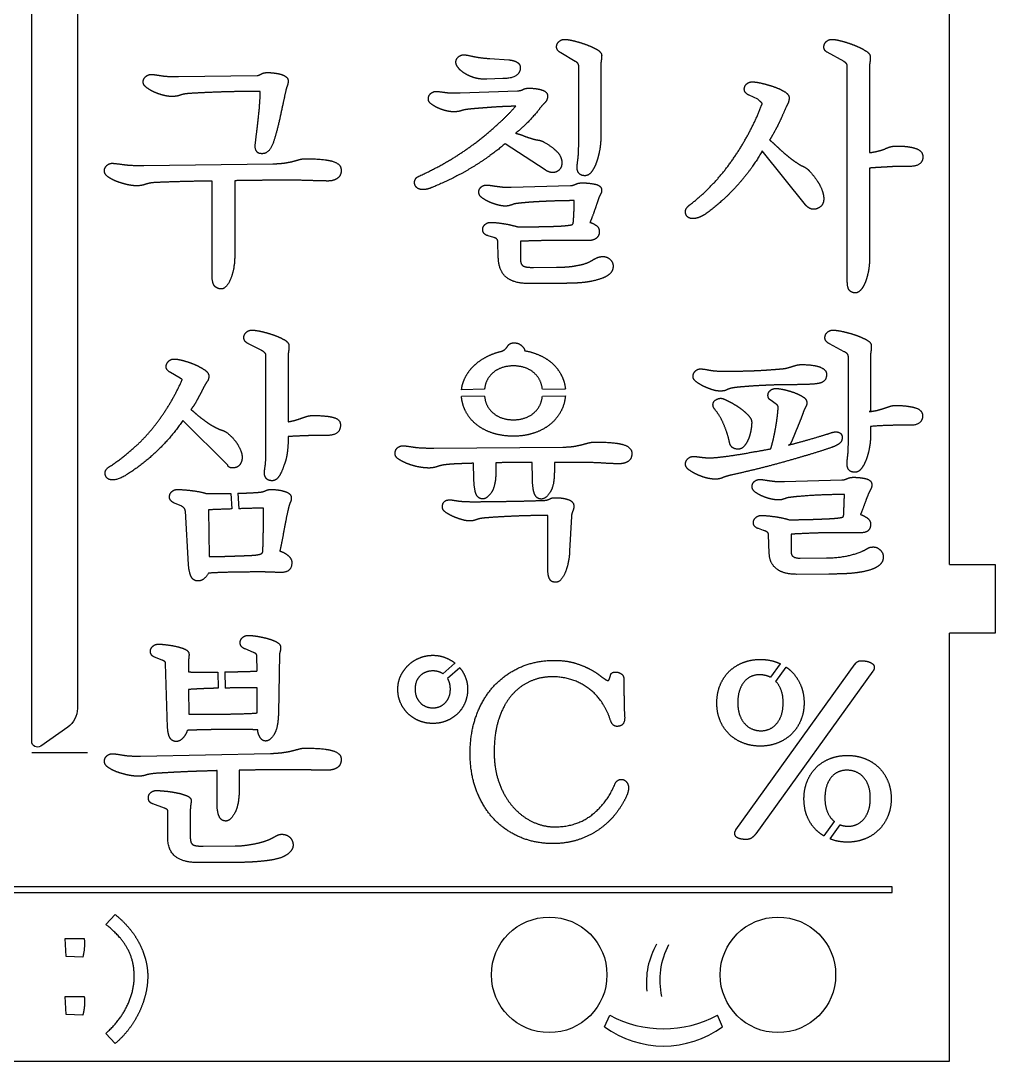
# Model space of a CAD drawing. Header units: millimetres. Extents: x -4 to 160, y -15 to 156.
# Drawn here: x 75.3 to 160.5, y -15 to 76 of the extents above; entities that cross this region are included whole.
import ezdxf

# ---------------------------------------------------------------- set-up
doc = ezdxf.new("R2010")
doc.units = ezdxf.units.MM
doc.layers.get('0').update_dxf_attribs({"linetype": 'CONTINUOUS'})

msp = doc.modelspace()

# ---------------------------------------------------------------- linework, layer by layer
for p, q in [((156.5, 28.417), (156.5, 124.083)), ((123.786, 72.416), (122.531, 73.15)), ((147.285, 72.392), (145.81, 73.205)), ((116.297, 72.661), (117.957, 72.545)), ((124.079, 65.149), (124.079, 72.057)), ((126.021, 72.08), (126.021, 65.944)), ((147.568, 53.198), (147.568, 71.987)), ((149.51, 71.963), (149.51, 64.434)), ((89.088, 71.089), (95.965, 71.184)), ((117.449, 70.903), (116.04, 70.856)), ((113.707, 69.67), (118.724, 69.833)), ((139.744, 69.098), (138.976, 69.449)), ((121.136, 62.933), (117.641, 65.216)), ((143.906, 59.86), (140.137, 64.597)), ((86.041, 63.318), (97.33, 63.461)), ((149.51, 63.084), (149.51, 55.154)), ((92.022, 53.77), (92.022, 61.954)), ((94.009, 61.981), (94.009, 55.585)), ((118.186, 61.417), (123.352, 61.558)), ((116.674, 57.009), (116.17, 57.168)), ((117.051, 55.228), (117.006, 56.683)), ((118.993, 56.68), (118.993, 55.099)), ((125.061, 56.76), (123.128, 56.76)), ((120.13, 54.396), (122.126, 54.417)), ((122.56, 53.005), (119.902, 52.981)), ((96.32, 47.158), (95.2, 47.726)), ((147.308, 47.032), (146.001, 47.73)), ((96.735, 38.708), (96.735, 46.708)), ((98.677, 46.683), (98.677, 40.907)), ((147.659, 38.997), (147.659, 46.593)), ((149.601, 46.707), (149.601, 41.8)), ((89.243, 44.704), (88.386, 45.21)), ((115.847, 43.746), (113.838, 43.706)), ((120.903, 43.746), (122.915, 43.773)), ((115.846, 43.146), (113.833, 43.105)), ((120.903, 43.145), (122.916, 43.173)), ((141.257, 42.514), (140.913, 42.756)), ((93.388, 37.122), (89.467, 41.011)), ((149.601, 41.8), (149.471, 41.793)), ((149.601, 40.495), (149.601, 39.753)), ((98.677, 39.61), (98.677, 39.49)), ((111.42, 38.6), (122.694, 38.691)), ((116.833, 37.311), (116.833, 36.487)), ((120.011, 37.348), (118.784, 37.348)), ((120.031, 35.908), (120.011, 37.348)), ((123.97, 37.348), (121.95, 37.348)), ((121.95, 37.348), (121.95, 36.483)), ((114.914, 35.915), (114.894, 37.279)), ((142.084, 35.676), (147.091, 35.816)), ((93.676, 34.641), (93.751, 33.281)), ((94.277, 34.652), (94.351, 33.301)), ((89.363, 33.519), (88.727, 33.787)), ((89.96, 28.431), (89.684, 33.098)), ((91.717, 33.207), (91.778, 29.118)), ((121.373, 28.147), (121.373, 32.712)), ((123.446, 32.633), (123.289, 29.61)), ((140.247, 31.408), (139.798, 31.571)), ((140.745, 29.377), (140.676, 31.062)), ((142.664, 31.077), (142.664, 29.453)), ((148.8, 31.205), (146.753, 31.205)), ((143.46, 28.979), (145.757, 29.002)), ((156.5, 28.417), (160.5, 28.417)), ((160.5, 28.417), (160.5, 22.417)), ((145.957, 27.588), (143.114, 27.565)), ((160.5, 22.417), (156.5, 22.417)), ((156.5, 0), (156.5, 22.417)), ((95.643, 20.735), (94.918, 21.044)), ((87.662, 20.063), (86.985, 20.33)), ((95.956, 19.116), (95.933, 20.428)), ((97.921, 20.59), (97.826, 15.426)), ((88.132, 14.175), (87.95, 19.765)), ((89.961, 19.841), (89.961, 19.03)), ((113.258, 19.807), (112.202, 18.878)), ((113.69, 19.387), (112.621, 18.447)), ((137.835, 5.229), (148.265, 19.732)), ((141.703, 19.754), (140.846, 18.563)), ((141.322, 18.197), (142.227, 19.454)), ((92.537, 19.026), (92.561, 17.61)), ((93.137, 19.027), (93.161, 17.622)), ((149.796, 19.094), (139.557, 4.864)), ((89.959, 17.497), (89.978, 15.34)), ((95.979, 15.452), (95.958, 17.635)), ((89.978, 15.34), (91.639, 15.34)), ((76.25, 12), (81.133, 12)), ((85.764, 11.673), (97.132, 11.905)), ((92.454, 7.697), (92.454, 10.402)), ((94.396, 10.431), (94.396, 8.826)), ((87.873, 7.119), (86.831, 7.499)), ((88.155, 4.453), (88.155, 6.886)), ((90.12, 6.998), (90.12, 4.495)), ((146.419, 5.967), (145.509, 4.701)), ((146.055, 4.433), (146.941, 5.664)), ((91.257, 3.794), (94.054, 3.817)), ((94.323, 2.38), (91.006, 2.357)), ((156.5, -15), (156.5, 0)), ((82.742, -3.06), (83.541, -2.172)), ((79.253, -5.851), (79.19, -4.265)), ((79.19, -4.265), (80.839, -4.265)), ((80.712, -5.914), (79.253, -5.851)), ((79.253, -10.925), (79.19, -9.34)), ((79.19, -9.34), (80.839, -9.34)), ((80.712, -10.989), (79.253, -10.925)), ((126.345, -11.987), (126.793, -10.982)), ((136.654, -11.988), (136.206, -10.983)), ((83.541, -13.463), (82.729, -12.575)), ((0, -15), (156.5, -15))]:
    msp.add_line(p, q)
msp.add_lwpolyline([(76.25, 12.96), (76.25, 136.658, -0.244698), (77.103, 138.296), (79.463, 139.949, -0.606815), (80.25, 139.54), (80.25, 15.842, -0.244698), (79.397, 14.204), (77.037, 12.551, -0.606815)], format="xyb", close=True)
msp.add_lwpolyline([(5, -0.25), (151.5, -0.25), (151.5, 0.25), (5, 0.25)], close=True)
for centre in [(121.5, -7.45), (141.5, -7.45)]:
    msp.add_circle(centre, 5.05)
for centre, radius, start, end in [((136.62, -8.099), 6.619, 149.85522, 186.76604), ((137.842, -7.923), 6.672, 152.30857, 192.21455), ((131.5, -2.221), 9.946, 241.75108, 298.23994), ((131.5, -4.953), 8.72, 233.76545, 306.22636)]:
    msp.add_arc(centre, radius, start, end)
for points in [[(122.146, 73.671), (122.146, 73.934), (122.346, 74.134)], [(122.346, 74.134), (122.546, 74.334), (122.832, 74.334)], [(122.832, 74.334), (123.156, 74.334), (123.676, 74.204)], [(123.676, 74.204), (124.196, 74.074), (124.711, 73.887)], [(124.711, 73.887), (125.225, 73.7), (125.657, 73.458)], [(145.521, 73.67), (145.521, 73.933), (145.721, 74.134)], [(145.721, 74.134), (145.921, 74.334), (146.208, 74.334)], [(146.208, 74.334), (146.524, 74.334), (147.079, 74.189)], [(147.079, 74.189), (147.633, 74.044), (148.161, 73.833)], [(148.161, 73.833), (148.689, 73.622), (149.134, 73.36)], [(113.344, 72.329), (113.344, 72.591), (113.545, 72.79)], [(113.545, 72.79), (113.745, 72.989), (114.031, 72.989)], [(114.031, 72.989), (114.236, 72.989), (114.804, 72.857)], [(114.804, 72.857), (115.373, 72.724), (116.297, 72.661)], [(122.531, 73.15), (122.146, 73.374), (122.146, 73.671)], [(125.657, 73.458), (126.089, 73.215), (126.089, 72.921)], [(126.089, 72.921), (126.089, 72.721), (126.055, 72.517)], [(145.81, 73.205), (145.521, 73.374), (145.521, 73.67)], [(149.134, 73.36), (149.578, 73.099), (149.578, 72.805)], [(149.578, 72.805), (149.578, 72.537), (149.544, 72.332)], [(113.563, 71.836), (113.344, 72.108), (113.344, 72.329)], [(118.971, 71.862), (118.971, 70.929), (117.449, 70.903)], [(117.957, 72.545), (118.384, 72.519), (118.677, 72.349)], [(118.677, 72.349), (118.971, 72.179), (118.971, 71.862)], [(124.012, 72.233), (123.946, 72.314), (123.786, 72.416)], [(124.079, 72.057), (124.079, 72.152), (124.012, 72.233)], [(126.055, 72.517), (126.021, 72.312), (126.021, 72.08)], [(147.51, 72.193), (147.452, 72.287), (147.285, 72.392)], [(147.568, 71.987), (147.568, 72.099), (147.51, 72.193)], [(149.544, 72.332), (149.51, 72.128), (149.51, 71.963)], [(85.994, 70.608), (85.994, 70.874), (86.21, 71.075)], [(86.21, 71.075), (86.426, 71.275), (86.704, 71.275)], [(86.704, 71.275), (86.903, 71.275), (87.524, 71.171)], [(87.524, 71.171), (88.144, 71.066), (89.088, 71.089)], [(95.965, 71.184), (96.118, 71.184), (96.322, 71.31)], [(96.322, 71.31), (96.527, 71.436), (96.87, 71.436)], [(96.87, 71.436), (97.142, 71.436), (97.444, 71.398)], [(97.444, 71.398), (97.746, 71.36), (97.995, 71.298)], [(97.995, 71.298), (98.244, 71.235), (98.458, 71.087)], [(98.458, 71.087), (98.671, 70.939), (98.671, 70.703)], [(114.143, 71.342), (113.783, 71.564), (113.563, 71.836)], [(114.976, 70.977), (114.504, 71.12), (114.143, 71.342)], [(116.04, 70.856), (115.448, 70.834), (114.976, 70.977)], [(86.293, 70.126), (85.994, 70.355), (85.994, 70.608)], [(86.954, 69.732), (86.591, 69.897), (86.293, 70.126)], [(98.597, 70.282), (98.524, 70.11), (98.459, 69.809)], [(98.671, 70.703), (98.671, 70.454), (98.597, 70.282)], [(119.22, 69.96), (119.397, 70.068), (119.74, 70.068)], [(119.74, 70.068), (120.382, 70.068), (120.87, 69.91)], [(138.562, 69.984), (138.562, 70.253), (138.765, 70.439)], [(138.765, 70.439), (138.968, 70.624), (139.248, 70.624)], [(139.248, 70.624), (139.544, 70.624), (140.063, 70.506)], [(140.063, 70.506), (140.582, 70.388), (141.107, 70.209)], [(141.107, 70.209), (141.633, 70.03), (142.058, 69.777)], [(87.732, 69.456), (87.317, 69.567), (86.954, 69.732)], [(88.478, 69.345), (88.148, 69.345), (87.732, 69.456)], [(89.222, 69.45), (88.956, 69.345), (88.478, 69.345)], [(89.952, 69.6), (89.487, 69.555), (89.222, 69.45)], [(90.921, 69.657), (90.237, 69.623), (89.952, 69.6)], [(92.513, 69.725), (91.605, 69.691), (90.921, 69.657)], [(94.452, 69.772), (93.421, 69.76), (92.513, 69.725)], [(96.229, 69.783), (95.483, 69.783), (94.452, 69.772)], [(96.081, 67.567), (96.229, 68.876), (96.229, 69.783)], [(98.459, 69.809), (98.232, 68.784), (97.969, 67.548)], [(110.933, 69.124), (110.933, 69.415), (111.136, 69.601)], [(111.136, 69.601), (111.339, 69.788), (111.62, 69.788)], [(111.62, 69.788), (111.813, 69.788), (112.352, 69.707)], [(112.352, 69.707), (112.891, 69.627), (113.707, 69.67)], [(118.724, 69.833), (119.043, 69.852), (119.22, 69.96)], [(120.87, 69.91), (121.358, 69.752), (121.358, 69.382)], [(121.358, 69.382), (121.358, 69.034), (121.111, 68.787)], [(138.976, 69.449), (138.562, 69.656), (138.562, 69.984)], [(142.058, 69.777), (142.482, 69.525), (142.482, 69.233)], [(142.482, 69.233), (142.482, 68.929), (142.334, 68.645)], [(111.198, 68.676), (110.933, 68.867), (110.933, 69.124)], [(111.768, 68.343), (111.463, 68.484), (111.198, 68.676)], [(112.444, 68.103), (112.074, 68.202), (111.768, 68.343)], [(115.323, 68.31), (114.711, 68.262), (114.308, 68.213)], [(115.027, 65.273), (117.191, 66.921), (118.575, 68.491)], [(116.541, 68.402), (115.934, 68.357), (115.323, 68.31)], [(117.754, 68.469), (117.149, 68.446), (116.541, 68.402)], [(118.575, 68.491), (118.359, 68.491), (117.754, 68.469)], [(121.111, 68.787), (120.864, 68.54), (120.501, 68.071)], [(137.529, 63.803), (139.13, 66.102), (140.077, 68.581)], [(140.114, 68.764), (140.075, 68.814), (139.744, 69.098)], [(140.077, 68.581), (140.154, 68.713), (140.114, 68.764)], [(142.334, 68.645), (142.186, 68.361), (141.915, 67.73)], [(95.797, 65.165), (95.933, 66.258), (96.081, 67.567)], [(97.969, 67.548), (97.707, 66.313), (97.362, 65.276)], [(113.144, 68.005), (112.814, 68.005), (112.444, 68.103)], [(113.769, 68.087), (113.549, 68.005), (113.144, 68.005)], [(114.308, 68.213), (113.988, 68.169), (113.769, 68.087)], [(120.501, 68.071), (119.594, 66.954), (118.561, 66.129)], [(141.915, 67.73), (141.655, 67.119), (141.361, 66.562)], [(141.361, 66.562), (141.066, 66.005), (140.777, 65.547)], [(118.561, 66.129), (118.8, 66.086), (119.186, 65.936)], [(119.186, 65.936), (119.572, 65.787), (119.999, 65.653)], [(119.999, 65.653), (120.316, 65.559), (120.532, 65.535)], [(120.532, 65.535), (120.749, 65.511), (121.043, 65.362)], [(126.021, 65.944), (126.021, 65.289), (125.914, 64.675)], [(140.777, 65.547), (140.939, 65.42), (141.268, 65.107)], [(96.37, 64.342), (95.728, 64.342), (95.797, 65.165)], [(97.362, 65.276), (97.034, 64.342), (96.37, 64.342)], [(110.001, 62.321), (112.863, 63.625), (115.027, 65.273)], [(117.641, 65.216), (116.333, 64.081), (114.689, 63.098)], [(121.043, 65.362), (121.796, 64.928), (122.203, 64.496)], [(124.011, 63.849), (124.079, 64.315), (124.079, 65.149)], [(125.914, 64.675), (125.808, 64.06), (125.629, 63.571)], [(140.137, 64.597), (139.276, 63.054), (137.986, 61.614)], [(141.268, 65.107), (141.596, 64.794), (141.871, 64.55)], [(150.276, 64.575), (150.673, 64.676), (150.86, 64.763)], [(150.86, 64.763), (151.094, 64.882), (151.352, 64.948)], [(151.352, 64.948), (151.611, 65.014), (151.894, 65.014)], [(151.894, 65.014), (152.393, 65.014), (152.786, 64.965)], [(152.786, 64.965), (153.179, 64.917), (153.483, 64.825)], [(153.483, 64.825), (154.173, 64.618), (154.173, 64.065)], [(99.081, 63.668), (99.35, 63.739), (99.616, 63.82)], [(99.616, 63.82), (99.881, 63.901), (100.191, 63.901)], [(100.191, 63.901), (101.792, 63.901), (102.551, 63.678)], [(102.551, 63.678), (103.311, 63.454), (103.311, 62.893)], [(122.203, 64.496), (122.61, 64.064), (122.61, 63.538)], [(123.943, 63.104), (123.943, 63.383), (124.011, 63.849)], [(133.75, 59.837), (135.928, 61.504), (137.529, 63.803)], [(141.871, 64.55), (142.145, 64.306), (142.442, 64.066)], [(142.442, 64.066), (142.739, 63.826), (142.949, 63.679)], [(142.949, 63.679), (143.397, 63.365), (143.715, 63.224)], [(149.51, 64.434), (149.88, 64.474), (150.276, 64.575)], [(154.173, 64.065), (154.173, 63.229), (153.031, 63.229)], [(82.606, 62.839), (82.606, 63.103), (82.806, 63.303)], [(82.949, 62.297), (82.606, 62.532), (82.606, 62.839)], [(82.806, 63.303), (83.006, 63.503), (83.292, 63.503)], [(83.292, 63.503), (83.507, 63.503), (84.221, 63.4)], [(84.221, 63.4), (84.935, 63.296), (86.041, 63.318)], [(97.33, 63.461), (97.88, 63.461), (98.346, 63.528)], [(98.346, 63.528), (98.812, 63.596), (99.081, 63.668)], [(103.311, 62.893), (103.311, 62.401), (102.969, 62.177)], [(114.689, 63.098), (113.045, 62.114), (111.264, 61.395)], [(121.786, 62.692), (121.511, 62.692), (121.136, 62.933)], [(122.384, 62.934), (122.158, 62.692), (121.786, 62.692)], [(122.61, 63.538), (122.61, 63.175), (122.384, 62.934)], [(124.101, 62.628), (123.943, 62.839), (123.943, 63.104)], [(125.629, 63.571), (125.45, 63.083), (125.2, 62.75)], [(143.715, 63.224), (144.034, 63.082), (144.24, 62.85)], [(144.24, 62.85), (144.907, 62.112), (145.207, 61.512)], [(150.537, 63.151), (149.99, 63.123), (149.51, 63.084)], [(151.49, 63.207), (151.084, 63.179), (150.537, 63.151)], [(152.386, 63.229), (152.015, 63.229), (151.49, 63.207)], [(153.031, 63.229), (152.758, 63.229), (152.386, 63.229)], [(83.721, 61.904), (83.293, 62.063), (82.949, 62.297)], [(84.6, 61.64), (84.15, 61.744), (83.721, 61.904)], [(89.141, 61.894), (87.731, 61.855), (86.959, 61.815)], [(92.022, 61.954), (90.551, 61.934), (89.141, 61.894)], [(96.281, 62.012), (95.054, 62), (94.009, 61.981)], [(98.553, 62.023), (97.507, 62.023), (96.281, 62.012)], [(100.761, 61.988), (99.932, 62.023), (98.553, 62.023)], [(102.17, 61.954), (101.59, 61.954), (100.761, 61.988)], [(102.969, 62.177), (102.627, 61.954), (102.17, 61.954)], [(109.851, 61.45), (109.66, 61.716), (109.75, 61.984)], [(109.75, 61.984), (109.84, 62.252), (110.001, 62.321)], [(124.629, 62.417), (124.259, 62.417), (124.101, 62.628)], [(125.2, 62.75), (124.951, 62.417), (124.629, 62.417)], [(85.408, 61.536), (85.05, 61.536), (84.6, 61.64)], [(86.163, 61.654), (85.863, 61.536), (85.408, 61.536)], [(86.959, 61.815), (86.463, 61.771), (86.163, 61.654)], [(110.478, 61.203), (110.08, 61.191), (109.851, 61.45)], [(111.264, 61.395), (110.877, 61.215), (110.478, 61.203)], [(115.346, 60.987), (115.346, 61.226), (115.534, 61.414)], [(115.644, 60.474), (115.346, 60.684), (115.346, 60.987)], [(115.534, 61.414), (115.723, 61.602), (116.032, 61.602)], [(116.032, 61.602), (116.208, 61.602), (116.665, 61.526)], [(116.665, 61.526), (116.992, 61.479), (117.339, 61.438)], [(117.339, 61.438), (117.685, 61.396), (118.186, 61.417)], [(123.352, 61.558), (123.5, 61.559), (123.596, 61.592)], [(123.596, 61.592), (123.693, 61.625), (123.809, 61.672)], [(123.809, 61.672), (123.921, 61.729), (124.058, 61.76)], [(124.058, 61.76), (124.195, 61.791), (124.379, 61.791)], [(124.379, 61.791), (124.993, 61.791), (125.541, 61.665)], [(125.541, 61.665), (126.089, 61.538), (126.089, 61.128)], [(126.089, 61.128), (126.089, 60.949), (125.949, 60.725)], [(137.986, 61.614), (136.696, 60.173), (135.219, 59.103)], [(145.207, 61.512), (145.507, 60.911), (145.507, 60.393)], [(116.281, 60.111), (115.942, 60.263), (115.644, 60.474)], [(117.005, 59.86), (116.62, 59.959), (116.281, 60.111)], [(119.594, 60.08), (119.055, 60.035), (118.718, 59.991)], [(120.826, 60.159), (120.132, 60.125), (119.594, 60.08)], [(122.303, 60.216), (121.519, 60.193), (120.826, 60.159)], [(123.692, 60.238), (123.086, 60.238), (122.303, 60.216)], [(123.67, 59.325), (123.692, 59.886), (123.692, 60.238)], [(125.816, 60.418), (125.602, 59.749), (125.381, 59.144)], [(125.874, 60.576), (125.844, 60.514), (125.816, 60.418)], [(125.949, 60.725), (125.905, 60.637), (125.874, 60.576)], [(145.507, 60.393), (145.507, 59.943), (145.229, 59.711)], [(117.624, 59.761), (117.39, 59.761), (117.005, 59.86)], [(118.003, 59.799), (117.861, 59.761), (117.624, 59.761)], [(118.369, 59.922), (118.144, 59.838), (118.003, 59.799)], [(118.718, 59.991), (118.463, 59.969), (118.369, 59.922)], [(123.604, 58.308), (123.648, 58.764), (123.67, 59.325)], [(125.381, 59.144), (125.161, 58.538), (125.066, 58.338)], [(133.578, 58.839), (133.399, 59.025), (133.413, 59.302)], [(133.413, 59.302), (133.427, 59.578), (133.75, 59.837)], [(144.272, 59.569), (144.108, 59.658), (143.906, 59.86)], [(144.616, 59.479), (144.436, 59.479), (144.272, 59.569)], [(145.229, 59.711), (144.95, 59.479), (144.616, 59.479)], [(115.89, 58.151), (116.092, 58.337), (116.374, 58.337)], [(116.374, 58.337), (116.821, 58.337), (117.503, 58.229)], [(117.503, 58.229), (118.184, 58.121), (118.754, 57.943)], [(123.528, 58.159), (123.59, 58.204), (123.604, 58.308)], [(125.066, 58.338), (125.283, 58.291), (125.584, 58.091)], [(134.311, 58.69), (133.853, 58.592), (133.578, 58.839)], [(135.219, 59.103), (134.769, 58.787), (134.311, 58.69)], [(115.687, 57.719), (115.687, 57.964), (115.89, 58.151)], [(116.17, 57.168), (115.687, 57.283), (115.687, 57.719)], [(118.754, 57.943), (119.531, 57.943), (120.086, 57.953)], [(120.086, 57.953), (120.642, 57.962), (121.232, 57.974)], [(121.232, 57.974), (121.821, 57.985), (122.304, 58.007)], [(122.304, 58.007), (122.788, 58.029), (123.123, 58.074)], [(123.123, 58.074), (123.466, 58.114), (123.528, 58.159)], [(125.584, 58.091), (125.884, 57.891), (125.884, 57.538)], [(125.884, 57.538), (125.884, 57.182), (125.641, 56.971)], [(117.006, 56.683), (117.006, 56.906), (116.674, 57.009)], [(120.77, 56.737), (119.637, 56.714), (118.993, 56.68)], [(123.128, 56.76), (121.904, 56.76), (120.77, 56.737)], [(125.641, 56.971), (125.398, 56.76), (125.061, 56.76)], [(94.009, 55.585), (94.009, 54.249), (93.639, 53.383)], [(117.811, 53.49), (117.102, 54.022), (117.051, 55.228)], [(118.993, 55.099), (118.993, 54.693), (119.199, 54.544)], [(123.111, 54.45), (123.545, 54.482), (124.105, 54.601)], [(124.105, 54.601), (124.722, 54.703), (125.233, 55.005)], [(125.233, 55.005), (125.487, 55.161), (125.704, 55.256)], [(125.704, 55.256), (125.921, 55.351), (126.221, 55.351)], [(126.221, 55.351), (126.573, 55.351), (126.831, 55.092)], [(126.831, 55.092), (127.09, 54.834), (127.09, 54.506)], [(149.51, 55.154), (149.51, 54.551), (149.402, 54.021)], [(92.257, 52.753), (92.022, 52.988), (92.022, 53.77)], [(119.199, 54.544), (119.406, 54.396), (120.13, 54.396)], [(122.126, 54.417), (122.677, 54.419), (123.111, 54.45)], [(126.607, 53.686), (126.125, 53.379), (125.196, 53.189)], [(127.09, 54.506), (127.09, 53.993), (126.607, 53.686)], [(149.402, 54.021), (149.294, 53.49), (149.136, 53.089)], [(93.639, 53.383), (93.268, 52.518), (92.822, 52.518)], [(119.902, 52.981), (118.521, 52.959), (117.811, 53.49)], [(124.004, 53.039), (123.369, 53.005), (122.56, 53.005)], [(125.196, 53.189), (124.639, 53.074), (124.004, 53.039)], [(147.77, 52.372), (147.568, 52.574), (147.568, 53.198)], [(149.136, 53.089), (148.978, 52.688), (148.747, 52.429)], [(92.822, 52.518), (92.493, 52.518), (92.257, 52.753)], [(148.277, 52.17), (147.971, 52.17), (147.77, 52.372)], [(148.747, 52.429), (148.516, 52.17), (148.277, 52.17)], [(94.801, 48.254), (94.801, 48.517), (95.002, 48.717)], [(95.2, 47.726), (94.801, 47.925), (94.801, 48.254)], [(95.002, 48.717), (95.202, 48.917), (95.488, 48.917)], [(95.488, 48.917), (95.806, 48.917), (96.325, 48.799)], [(96.325, 48.799), (96.845, 48.681), (97.365, 48.503)], [(97.365, 48.503), (97.886, 48.325), (98.315, 48.083)], [(145.612, 48.253), (145.612, 48.517), (145.812, 48.717)], [(146.001, 47.73), (145.612, 47.925), (145.612, 48.253)], [(145.812, 48.717), (146.012, 48.917), (146.298, 48.917)], [(146.298, 48.917), (146.611, 48.917), (147.157, 48.798)], [(147.157, 48.798), (147.703, 48.68), (148.23, 48.504)], [(148.23, 48.504), (148.758, 48.328), (149.213, 48.087)], [(98.315, 48.083), (98.745, 47.842), (98.745, 47.548)], [(98.745, 47.548), (98.745, 47.284), (98.711, 47.068)], [(117.611, 47.219), (117.757, 47.338), (117.857, 47.497)], [(117.857, 47.497), (118.027, 47.804), (118.421, 47.804)], [(118.421, 47.804), (118.833, 47.804), (119.095, 47.557)], [(119.095, 47.557), (119.357, 47.309), (119.357, 47.112)], [(149.213, 48.087), (149.669, 47.846), (149.669, 47.549)], [(149.669, 47.549), (149.669, 47.28), (149.635, 47.076)], [(88.2, 46.175), (88.399, 46.39), (88.688, 46.39)], [(88.688, 46.39), (88.982, 46.39), (89.486, 46.258)], [(96.64, 46.929), (96.544, 47.025), (96.32, 47.158)], [(96.735, 46.708), (96.735, 46.834), (96.64, 46.929)], [(98.711, 47.068), (98.677, 46.851), (98.677, 46.683)], [(114.771, 45.656), (115.211, 46.132), (115.85, 46.494)], [(115.85, 46.494), (116.488, 46.856), (117.248, 47.046)], [(117.248, 47.046), (117.465, 47.1), (117.611, 47.219)], [(119.357, 47.112), (119.991, 47.022), (120.683, 46.711)], [(120.683, 46.711), (121.376, 46.4), (121.873, 45.914)], [(147.6, 46.8), (147.541, 46.896), (147.308, 47.032)], [(147.659, 46.593), (147.659, 46.705), (147.6, 46.8)], [(149.635, 47.076), (149.601, 46.872), (149.601, 46.707)], [(88.001, 45.728), (88.001, 45.96), (88.2, 46.175)], [(88.386, 45.21), (88.001, 45.432), (88.001, 45.728)], [(89.486, 46.258), (89.99, 46.127), (90.473, 45.922)], [(90.473, 45.922), (90.955, 45.717), (91.348, 45.456)], [(114.076, 44.597), (114.331, 45.179), (114.771, 45.656)], [(118.375, 45.787), (117.239, 45.787), (116.536, 45.145)], [(120.213, 45.143), (119.507, 45.787), (118.375, 45.787)], [(121.873, 45.914), (122.371, 45.427), (122.65, 44.797)], [(134.266, 45.326), (134.451, 45.528), (134.768, 45.528)], [(134.768, 45.528), (134.936, 45.528), (135.471, 45.426)], [(140.577, 45.435), (141.23, 45.481), (141.763, 45.528)], [(141.763, 45.528), (142.11, 45.55), (142.357, 45.622)], [(142.357, 45.622), (142.603, 45.694), (142.767, 45.746)], [(142.767, 45.746), (142.931, 45.799), (143.124, 45.851)], [(143.124, 45.851), (143.316, 45.903), (143.569, 45.903)], [(143.569, 45.903), (144.607, 45.903), (145.182, 45.684)], [(145.182, 45.684), (145.757, 45.465), (145.757, 45.057)], [(89.408, 44.601), (89.382, 44.625), (89.243, 44.704)], [(89.384, 44.52), (89.434, 44.577), (89.408, 44.601)], [(91.348, 45.456), (91.74, 45.195), (91.74, 44.888)], [(91.74, 44.888), (91.74, 44.63), (91.585, 44.411)], [(113.838, 43.706), (113.885, 44.159), (114.076, 44.597)], [(116.536, 45.145), (115.935, 44.597), (115.847, 43.746)], [(120.903, 43.746), (120.815, 44.594), (120.213, 45.143)], [(122.65, 44.797), (122.867, 44.304), (122.915, 43.773)], [(134.081, 44.864), (134.081, 45.123), (134.266, 45.326)], [(134.376, 44.386), (134.081, 44.612), (134.081, 44.864)], [(135.471, 45.426), (136.005, 45.324), (136.837, 45.324)], [(136.837, 45.324), (137.486, 45.324), (138.032, 45.334)], [(138.032, 45.334), (138.577, 45.344), (139.251, 45.366)], [(139.251, 45.366), (139.925, 45.389), (140.577, 45.435)], [(145.757, 45.057), (145.757, 44.385), (145.066, 44.259)], [(86.876, 40.396), (88.385, 42.283), (89.384, 44.52)], [(91.214, 43.762), (90.961, 43.256), (90.703, 42.787)], [(91.585, 44.411), (91.429, 44.192), (91.214, 43.762)], [(135.039, 43.989), (134.672, 44.161), (134.376, 44.386)], [(135.779, 43.701), (135.406, 43.818), (135.039, 43.989)], [(136.451, 43.585), (136.151, 43.585), (135.779, 43.701)], [(137.052, 43.704), (136.83, 43.585), (136.451, 43.585)], [(137.703, 43.888), (137.274, 43.823), (137.052, 43.704)], [(138.638, 43.98), (138.064, 43.934), (137.703, 43.888)], [(139.849, 44.061), (139.212, 44.026), (138.638, 43.98)], [(141.122, 44.118), (140.487, 44.095), (139.849, 44.061)], [(140.838, 43.644), (141.046, 43.817), (141.318, 43.817)], [(142.205, 44.141), (141.757, 44.141), (141.122, 44.118)], [(141.318, 43.817), (141.562, 43.817), (142.011, 43.72)], [(142.011, 43.72), (142.46, 43.623), (142.885, 43.47)], [(143.902, 44.164), (143.091, 44.141), (142.205, 44.141)], [(145.066, 44.259), (144.713, 44.188), (143.902, 44.164)], [(90.703, 42.787), (90.445, 42.317), (90.171, 41.974)], [(114.162, 41.878), (113.884, 42.444), (113.833, 43.105)], [(115.846, 43.146), (115.933, 42.276), (116.537, 41.724)], [(120.211, 41.726), (120.816, 42.278), (120.903, 43.145)], [(122.916, 43.173), (122.865, 42.519), (122.586, 41.941)], [(135.824, 42.422), (135.839, 42.634), (135.982, 42.759)], [(135.982, 42.759), (136.125, 42.884), (136.343, 42.94)], [(136.343, 42.94), (136.562, 42.997), (136.791, 42.886)], [(136.791, 42.886), (137.174, 42.718), (137.582, 42.486)], [(140.631, 43.222), (140.631, 43.472), (140.838, 43.644)], [(140.728, 42.911), (140.631, 43.007), (140.631, 43.222)], [(140.913, 42.756), (140.824, 42.814), (140.728, 42.911)], [(142.885, 43.47), (143.309, 43.317), (143.669, 43.097)], [(143.669, 43.097), (144.029, 42.876), (144.029, 42.587)], [(90.171, 41.974), (90.292, 41.896), (90.539, 41.673)], [(115.105, 40.69), (114.501, 41.186), (114.162, 41.878)], [(122.586, 41.941), (122.244, 41.231), (121.64, 40.723)], [(135.974, 42.001), (135.809, 42.21), (135.824, 42.422)], [(136.763, 40.685), (136.436, 41.449), (135.974, 42.001)], [(137.582, 42.486), (137.989, 42.253), (138.351, 41.975)], [(138.351, 41.975), (138.713, 41.697), (138.96, 41.412)], [(141.479, 42.319), (141.441, 42.376), (141.257, 42.514)], [(141.463, 41.46), (141.518, 41.907), (141.518, 42.201)], [(141.518, 42.201), (141.518, 42.261), (141.479, 42.319)], [(143.935, 42.218), (143.842, 42.072), (143.728, 41.766)], [(144.029, 42.587), (144.029, 42.364), (143.935, 42.218)], [(149.471, 41.793), (149.954, 41.84), (150.275, 41.93)], [(150.275, 41.93), (150.595, 42.021), (150.831, 42.101)], [(150.831, 42.101), (151.067, 42.181), (151.291, 42.257)], [(151.291, 42.257), (151.515, 42.333), (151.802, 42.333)], [(151.802, 42.333), (152.718, 42.333), (153.434, 42.15)], [(153.434, 42.15), (154.149, 41.968), (154.149, 41.43)], [(89.467, 41.011), (87.485, 38.111), (84.423, 36.189)], [(90.539, 41.673), (90.785, 41.451), (91.1, 41.209)], [(91.1, 41.209), (91.415, 40.967), (91.661, 40.8)], [(98.677, 40.907), (98.961, 40.945), (99.293, 41.042)], [(99.293, 41.042), (99.624, 41.138), (99.882, 41.232)], [(99.882, 41.232), (100.14, 41.325), (100.355, 41.389)], [(100.355, 41.389), (100.57, 41.452), (100.856, 41.452)], [(100.856, 41.452), (101.991, 41.452), (102.62, 41.288)], [(102.62, 41.288), (103.248, 41.123), (103.248, 40.628)], [(116.537, 41.724), (117.242, 41.081), (118.375, 41.081)], [(118.375, 41.081), (119.504, 41.081), (120.211, 41.726)], [(138.96, 41.412), (139.207, 41.126), (139.207, 40.855)], [(141.316, 40.461), (141.409, 41.014), (141.463, 41.46)], [(143.427, 40.957), (143.26, 40.545), (143.078, 40.102)], [(143.728, 41.766), (143.595, 41.369), (143.427, 40.957)], [(154.149, 41.43), (154.149, 40.594), (153.03, 40.594)], [(82.986, 36.935), (85.367, 38.508), (86.876, 40.396)], [(91.661, 40.8), (91.907, 40.632), (92.249, 40.446)], [(92.249, 40.446), (92.579, 40.272), (92.865, 40.177)], [(92.865, 40.177), (93.151, 40.081), (93.341, 39.939)], [(103.248, 40.628), (103.248, 39.713), (102.107, 39.713)], [(116.545, 39.918), (115.709, 40.193), (115.105, 40.69)], [(121.64, 40.723), (121.036, 40.215), (120.204, 39.929)], [(137.256, 39.143), (137.09, 39.921), (136.763, 40.685)], [(139.132, 40.11), (139.058, 39.712), (138.91, 39.368)], [(139.207, 40.855), (139.207, 40.509), (139.132, 40.11)], [(141.1, 39.389), (141.222, 39.908), (141.316, 40.461)], [(143.078, 40.102), (142.896, 39.66), (142.727, 39.256)], [(151.73, 40.594), (150.907, 40.594), (149.601, 40.495)], [(153.03, 40.594), (152.553, 40.594), (151.73, 40.594)], [(93.341, 39.939), (93.993, 39.412), (94.322, 38.815)], [(98.677, 39.49), (98.677, 38.776), (98.583, 38.134)], [(99.83, 39.667), (99.252, 39.644), (98.677, 39.61)], [(100.838, 39.702), (100.408, 39.69), (99.83, 39.667)], [(101.563, 39.713), (101.269, 39.713), (100.838, 39.702)], [(102.107, 39.713), (101.857, 39.713), (101.563, 39.713)], [(118.375, 39.644), (117.38, 39.644), (116.545, 39.918)], [(120.204, 39.929), (119.372, 39.644), (118.375, 39.644)], [(125.03, 39.079), (125.259, 39.134), (125.539, 39.134)], [(125.539, 39.134), (127.106, 39.134), (127.917, 38.924)], [(138.02, 38.508), (137.371, 38.508), (137.256, 39.143)], [(138.91, 39.368), (138.763, 39.023), (138.548, 38.765)], [(140.877, 38.54), (140.977, 38.871), (141.1, 39.389)], [(142.436, 38.87), (143.299, 39.087), (144.334, 39.385)], [(142.727, 39.256), (142.559, 38.852), (142.436, 38.87)], [(144.334, 39.385), (145.37, 39.684), (146.115, 39.925)], [(146.115, 39.925), (146.489, 40.073), (146.783, 39.993)], [(146.783, 39.993), (147.078, 39.914), (147.116, 39.608)], [(147.116, 39.608), (147.144, 39.212), (146.886, 39.013)], [(149.601, 39.753), (149.601, 39.152), (149.492, 38.585)], [(94.322, 38.815), (94.651, 38.218), (94.651, 37.809)], [(96.671, 37.061), (96.735, 37.511), (96.735, 38.708)], [(108.022, 38.137), (108.022, 38.432), (108.225, 38.618)], [(108.225, 38.618), (108.428, 38.805), (108.709, 38.805)], [(108.709, 38.805), (108.907, 38.805), (109.544, 38.703)], [(109.544, 38.703), (110.181, 38.6), (111.42, 38.6)], [(122.694, 38.691), (123.308, 38.693), (123.729, 38.768)], [(123.729, 38.768), (124.15, 38.843), (124.475, 38.934)], [(124.475, 38.934), (124.801, 39.024), (125.03, 39.079)], [(127.917, 38.924), (128.728, 38.714), (128.728, 38.126)], [(138.548, 38.765), (138.333, 38.508), (138.02, 38.508)], [(138.579, 38.129), (139.838, 38.349), (140.877, 38.54)], [(146.215, 38.667), (145.295, 38.346), (144.221, 38.026)], [(146.886, 39.013), (146.628, 38.813), (146.215, 38.667)], [(147.602, 37.897), (147.659, 38.34), (147.659, 38.997)], [(149.492, 38.585), (149.384, 38.018), (149.204, 37.562)], [(94.651, 37.809), (94.651, 37.415), (94.443, 37.144)], [(98.583, 38.134), (98.489, 37.491), (98.313, 37.107)], [(108.369, 37.606), (108.022, 37.818), (108.022, 38.137)], [(109.144, 37.224), (108.716, 37.394), (108.369, 37.606)], [(117.698, 37.337), (117.154, 37.325), (116.833, 37.311)], [(118.784, 37.348), (118.242, 37.348), (117.698, 37.337)], [(126.193, 37.29), (125.318, 37.348), (123.97, 37.348)], [(128.409, 37.445), (128.091, 37.232), (127.609, 37.232)], [(128.728, 38.126), (128.728, 37.658), (128.409, 37.445)], [(133.421, 37.209), (133.421, 37.472), (133.621, 37.672)], [(133.621, 37.672), (133.821, 37.871), (134.108, 37.871)], [(134.108, 37.871), (134.318, 37.871), (134.887, 37.792)], [(134.887, 37.792), (135.456, 37.712), (136.289, 37.8)], [(136.289, 37.8), (137.32, 37.909), (138.579, 38.129)], [(141.923, 37.364), (140.698, 37.022), (139.586, 36.75)], [(144.221, 38.026), (143.148, 37.706), (141.923, 37.364)], [(147.545, 37.177), (147.545, 37.453), (147.602, 37.897)], [(149.204, 37.562), (149.024, 37.105), (148.787, 36.798)], [(82.836, 35.982), (82.657, 36.167), (82.671, 36.451)], [(82.671, 36.451), (82.685, 36.735), (82.986, 36.935)], [(93.805, 36.872), (93.431, 36.872), (93.388, 37.122)], [(94.443, 37.144), (94.236, 36.872), (93.805, 36.872)], [(96.598, 36.435), (96.598, 36.627), (96.671, 37.061)], [(96.756, 35.959), (96.598, 36.17), (96.598, 36.435)], [(98.313, 37.107), (98.107, 36.463), (97.858, 36.106)], [(110.07, 36.958), (109.571, 37.055), (109.144, 37.224)], [(110.983, 36.861), (110.569, 36.861), (110.07, 36.958)], [(111.396, 36.9), (111.219, 36.861), (110.983, 36.861)], [(111.77, 37.003), (111.573, 36.939), (111.396, 36.9)], [(112.207, 37.114), (111.967, 37.066), (111.77, 37.003)], [(112.839, 37.188), (112.446, 37.162), (112.207, 37.114)], [(113.965, 37.244), (113.396, 37.233), (112.839, 37.188)], [(114.894, 37.279), (114.535, 37.256), (113.965, 37.244)], [(116.833, 36.487), (116.833, 35.301), (116.449, 34.732)], [(121.95, 36.483), (121.95, 35.293), (121.566, 34.721)], [(127.609, 37.232), (127.068, 37.232), (126.193, 37.29)], [(133.738, 36.683), (133.421, 36.903), (133.421, 37.209)], [(134.445, 36.281), (134.055, 36.463), (133.738, 36.683)], [(139.586, 36.75), (138.474, 36.478), (137.409, 36.242)], [(147.703, 36.701), (147.545, 36.911), (147.545, 37.177)], [(148.232, 36.491), (147.861, 36.491), (147.703, 36.701)], [(148.787, 36.798), (148.551, 36.491), (148.232, 36.491)], [(84.423, 36.189), (83.305, 35.575), (82.836, 35.982)], [(97.285, 35.749), (96.914, 35.749), (96.756, 35.959)], [(97.858, 36.106), (97.61, 35.749), (97.285, 35.749)], [(115.11, 34.579), (114.938, 34.996), (114.914, 35.915)], [(120.227, 34.567), (120.055, 34.984), (120.031, 35.908)], [(135.257, 35.993), (134.836, 36.098), (134.445, 36.281)], [(135.996, 35.888), (135.679, 35.888), (135.257, 35.993)], [(136.652, 36.006), (136.391, 35.888), (135.996, 35.888)], [(137.409, 36.242), (136.913, 36.124), (136.652, 36.006)], [(139.244, 35.246), (139.244, 35.485), (139.432, 35.673)], [(139.432, 35.673), (139.621, 35.861), (139.93, 35.861)], [(139.93, 35.861), (140.083, 35.861), (140.539, 35.785)], [(140.539, 35.785), (140.864, 35.739), (141.224, 35.697)], [(141.224, 35.697), (141.584, 35.654), (142.084, 35.676)], [(147.091, 35.816), (147.239, 35.818), (147.335, 35.851)], [(147.335, 35.851), (147.432, 35.884), (147.547, 35.931)], [(147.547, 35.931), (147.66, 35.988), (147.797, 36.019)], [(147.797, 36.019), (147.933, 36.05), (148.118, 36.05)], [(148.118, 36.05), (148.669, 36.05), (149.192, 35.923)], [(149.192, 35.923), (149.714, 35.796), (149.714, 35.387)], [(88.297, 34.32), (88.297, 34.612), (88.5, 34.798)], [(88.5, 34.798), (88.703, 34.984), (88.984, 34.984)], [(88.984, 34.984), (89.412, 34.984), (90.169, 34.899)], [(90.169, 34.899), (90.925, 34.815), (91.518, 34.636)], [(91.518, 34.636), (92.031, 34.636), (92.731, 34.636)], [(92.731, 34.636), (93.245, 34.636), (93.676, 34.641)], [(94.277, 34.652), (94.681, 34.662), (95.104, 34.679)], [(95.104, 34.679), (95.687, 34.701), (96.214, 34.748)], [(96.214, 34.748), (96.386, 34.769), (96.49, 34.8)], [(96.49, 34.8), (96.593, 34.832), (96.681, 34.871)], [(96.681, 34.871), (96.902, 34.984), (97.171, 34.984)], [(97.171, 34.984), (97.864, 34.984), (98.407, 34.802)], [(98.407, 34.802), (98.95, 34.621), (98.95, 34.274)], [(115.691, 34.163), (115.282, 34.163), (115.11, 34.579)], [(116.449, 34.732), (116.065, 34.163), (115.691, 34.163)], [(120.809, 34.149), (120.399, 34.149), (120.227, 34.567)], [(121.566, 34.721), (121.183, 34.149), (120.809, 34.149)], [(139.544, 34.732), (139.244, 34.944), (139.244, 35.246)], [(140.189, 34.377), (139.844, 34.52), (139.544, 34.732)], [(149.426, 34.624), (149.217, 34.114), (149.016, 33.544)], [(149.622, 35.021), (149.529, 34.849), (149.426, 34.624)], [(149.714, 35.387), (149.714, 35.192), (149.622, 35.021)], [(88.727, 33.787), (88.297, 33.986), (88.297, 34.32)], [(98.863, 33.864), (98.777, 33.69), (98.715, 33.421)], [(98.95, 34.274), (98.95, 34.037), (98.863, 33.864)], [(112.162, 33.441), (112.162, 34.079), (112.826, 34.079)], [(112.826, 34.079), (112.934, 34.079), (113.098, 34.052)], [(113.098, 34.052), (113.263, 34.024), (113.478, 33.991)], [(113.478, 33.991), (113.693, 33.958), (113.994, 33.938)], [(113.994, 33.938), (114.295, 33.917), (114.827, 33.917)], [(114.827, 33.917), (115.616, 33.917), (116.3, 33.927)], [(116.3, 33.927), (116.984, 33.937), (117.846, 33.949)], [(117.846, 33.949), (118.709, 33.96), (119.561, 33.983)], [(119.561, 33.983), (120.413, 34.007), (121.052, 34.029)], [(121.052, 34.029), (121.345, 34.049), (121.534, 34.157)], [(121.534, 34.157), (121.722, 34.265), (122.037, 34.265)], [(122.037, 34.265), (122.69, 34.265), (123.173, 34.094)], [(123.173, 34.094), (123.656, 33.924), (123.656, 33.533)], [(140.907, 34.149), (140.535, 34.234), (140.189, 34.377)], [(141.545, 34.065), (141.279, 34.065), (140.907, 34.149)], [(141.853, 34.1), (141.745, 34.065), (141.545, 34.065)], [(142.151, 34.194), (141.961, 34.134), (141.853, 34.1)], [(142.312, 34.252), (142.251, 34.233), (142.151, 34.194)], [(142.578, 34.293), (142.373, 34.27), (142.312, 34.252)], [(144.563, 34.464), (143.272, 34.386), (142.578, 34.293)], [(147.317, 34.543), (145.854, 34.543), (144.563, 34.464)], [(147.283, 33.517), (147.295, 33.824), (147.306, 34.157)], [(147.306, 34.157), (147.317, 34.489), (147.317, 34.543)], [(89.684, 33.098), (89.669, 33.349), (89.363, 33.519)], [(93.751, 33.281), (92.55, 33.241), (91.717, 33.207)], [(96.53, 33.361), (95.567, 33.34), (94.351, 33.301)], [(96.507, 31.333), (96.53, 32.451), (96.53, 33.361)], [(98.715, 33.421), (98.517, 32.585), (98.321, 31.492)], [(112.475, 32.969), (112.162, 33.182), (112.162, 33.441)], [(113.145, 32.603), (112.788, 32.757), (112.475, 32.969)], [(123.561, 33.094), (123.467, 32.881), (123.446, 32.633)], [(123.656, 33.533), (123.656, 33.306), (123.561, 33.094)], [(147.249, 32.709), (147.249, 32.757), (147.261, 32.983)], [(147.261, 32.983), (147.272, 33.209), (147.283, 33.517)], [(149.016, 33.544), (148.815, 32.973), (148.714, 32.799)], [(148.714, 32.799), (148.9, 32.76), (149.25, 32.536)], [(113.883, 32.341), (113.501, 32.449), (113.145, 32.603)], [(114.532, 32.234), (114.265, 32.234), (113.883, 32.341)], [(115.111, 32.338), (114.856, 32.234), (114.532, 32.234)], [(115.781, 32.484), (115.366, 32.443), (115.111, 32.338)], [(117.014, 32.576), (116.279, 32.532), (115.781, 32.484)], [(118.566, 32.655), (117.749, 32.621), (117.014, 32.576)], [(120.187, 32.7), (119.383, 32.689), (118.566, 32.655)], [(121.373, 32.712), (120.99, 32.712), (120.187, 32.7)], [(139.357, 32.094), (139.357, 32.34), (139.56, 32.526)], [(139.798, 31.571), (139.357, 31.682), (139.357, 32.094)], [(139.56, 32.526), (139.763, 32.712), (140.044, 32.712)], [(140.044, 32.712), (140.481, 32.712), (141.192, 32.615)], [(141.192, 32.615), (141.903, 32.518), (142.47, 32.341)], [(142.47, 32.341), (143.149, 32.341), (143.684, 32.35)], [(143.684, 32.35), (144.218, 32.36), (144.821, 32.383)], [(144.821, 32.383), (145.423, 32.406), (145.929, 32.428)], [(145.929, 32.428), (146.436, 32.45), (146.77, 32.494)], [(146.77, 32.494), (147.114, 32.535), (147.176, 32.58)], [(147.176, 32.58), (147.237, 32.625), (147.249, 32.709)], [(149.601, 31.959), (149.601, 31.205), (148.8, 31.205)], [(149.25, 32.536), (149.601, 32.312), (149.601, 31.959)], [(96.462, 29.572), (96.484, 30.216), (96.507, 31.333)], [(98.321, 31.492), (98.125, 30.4), (97.949, 29.593)], [(140.676, 31.062), (140.676, 31.265), (140.247, 31.408)], [(144.431, 31.158), (143.307, 31.112), (142.664, 31.077)], [(146.753, 31.205), (145.555, 31.205), (144.431, 31.158)], [(91.778, 29.118), (92.137, 29.118), (92.579, 29.126)], [(92.579, 29.126), (93.021, 29.134), (93.578, 29.153)], [(93.578, 29.153), (94.136, 29.173), (94.67, 29.192)], [(94.67, 29.192), (95.205, 29.212), (95.594, 29.23)], [(95.594, 29.23), (96.085, 29.273), (96.267, 29.344)], [(96.267, 29.344), (96.449, 29.416), (96.462, 29.572)], [(97.949, 29.593), (98.306, 29.514), (98.651, 29.224)], [(98.651, 29.224), (98.995, 28.934), (98.995, 28.597)], [(123.289, 29.61), (123.218, 28.404), (122.859, 27.637)], [(141.389, 28.041), (140.771, 28.517), (140.745, 29.377)], [(142.664, 29.453), (142.664, 28.979), (143.46, 28.979)], [(145.757, 29.002), (147.475, 29.002), (148.844, 29.575)], [(148.844, 29.575), (149.128, 29.696), (149.324, 29.827)], [(149.324, 29.827), (149.52, 29.957), (149.846, 29.957)], [(149.846, 29.957), (150.199, 29.957), (150.457, 29.684)], [(150.457, 29.684), (150.715, 29.41), (150.715, 29.089)], [(90.195, 27.363), (90.006, 27.74), (89.96, 28.431)], [(98.995, 28.597), (98.995, 27.727), (98.081, 27.727)], [(150.235, 28.259), (149.756, 27.94), (148.88, 27.784)], [(150.715, 29.089), (150.715, 28.577), (150.235, 28.259)], [(90.78, 26.985), (90.383, 26.985), (90.195, 27.363)], [(91.697, 27.667), (91.328, 26.985), (90.78, 26.985)], [(93.795, 27.75), (92.553, 27.727), (91.697, 27.667)], [(96.262, 27.773), (95.037, 27.773), (93.795, 27.75)], [(97.339, 27.75), (96.861, 27.773), (96.262, 27.773)], [(98.081, 27.727), (97.816, 27.727), (97.339, 27.75)], [(121.533, 27.158), (121.373, 27.447), (121.373, 28.147)], [(122.859, 27.637), (122.501, 26.869), (122.082, 26.869)], [(143.114, 27.565), (142.007, 27.565), (141.389, 28.041)], [(147.488, 27.622), (146.761, 27.588), (145.957, 27.588)], [(148.88, 27.784), (148.215, 27.657), (147.488, 27.622)], [(122.082, 26.869), (121.694, 26.869), (121.533, 27.158)], [(94.478, 21.586), (94.478, 21.855), (94.681, 22.04)], [(94.681, 22.04), (94.884, 22.225), (95.164, 22.225)], [(95.164, 22.225), (95.472, 22.225), (95.928, 22.155)], [(95.928, 22.155), (96.383, 22.085), (96.834, 21.963)], [(96.834, 21.963), (97.284, 21.841), (97.648, 21.659)], [(86.631, 20.842), (86.631, 21.088), (86.834, 21.274)], [(86.834, 21.274), (87.037, 21.46), (87.318, 21.46)], [(87.318, 21.46), (87.739, 21.46), (88.413, 21.354)], [(88.413, 21.354), (89.086, 21.248), (89.56, 21.057)], [(89.56, 21.057), (90.006, 20.885), (90.006, 20.569)], [(94.918, 21.044), (94.478, 21.19), (94.478, 21.586)], [(97.648, 21.659), (98.012, 21.477), (98.012, 21.174)], [(98.012, 21.174), (98.012, 20.971), (97.966, 20.8)], [(86.985, 20.33), (86.631, 20.478), (86.631, 20.842)], [(87.912, 19.918), (87.873, 19.968), (87.662, 20.063)], [(89.983, 20.233), (89.961, 20.097), (89.961, 19.841)], [(90.006, 20.569), (90.006, 20.369), (89.983, 20.233)], [(95.894, 20.589), (95.855, 20.645), (95.643, 20.735)], [(95.933, 20.428), (95.933, 20.534), (95.894, 20.589)], [(97.966, 20.8), (97.921, 20.63), (97.921, 20.59)], [(109.164, 19.606), (109.581, 20.012), (110.142, 20.249)], [(110.142, 20.249), (110.703, 20.487), (111.338, 20.487)], [(111.338, 20.487), (111.948, 20.487), (112.508, 20.249)], [(112.508, 20.249), (112.923, 20.074), (113.258, 19.807)], [(118.993, 19.455), (120.341, 20.046), (121.914, 20.046)], [(121.914, 20.046), (122.971, 20.046), (123.741, 19.809)], [(138.436, 19.846), (139.144, 20.127), (139.963, 20.127)], [(139.963, 20.127), (140.779, 20.127), (141.487, 19.846)], [(148.265, 19.732), (148.451, 20.011), (148.765, 20.011)], [(148.765, 20.011), (149.27, 20.011), (149.6, 19.854)], [(87.95, 19.765), (87.95, 19.869), (87.912, 19.918)], [(95.18, 19.08), (95.726, 19.092), (95.956, 19.116)], [(108.505, 18.667), (108.747, 19.2), (109.164, 19.606)], [(111.338, 19.119), (110.641, 19.119), (110.207, 18.682)], [(112.202, 18.878), (111.839, 19.119), (111.338, 19.119)], [(113.69, 19.387), (113.962, 19.061), (114.135, 18.661)], [(116.662, 17.798), (117.645, 18.864), (118.993, 19.455)], [(123.741, 19.809), (124.511, 19.571), (125.064, 19.277)], [(125.064, 19.277), (125.617, 18.982), (125.966, 18.7)], [(137.22, 19.058), (137.728, 19.565), (138.436, 19.846)], [(141.487, 19.846), (141.597, 19.803), (141.703, 19.754)], [(142.227, 19.454), (142.484, 19.277), (142.704, 19.057)], [(149.6, 19.854), (149.93, 19.697), (149.93, 19.416)], [(149.93, 19.416), (149.93, 19.227), (149.796, 19.094)], [(89.961, 19.03), (90.017, 19.026), (90.498, 19.026)], [(90.498, 19.026), (90.98, 19.026), (91.685, 19.026)], [(91.685, 19.026), (92.067, 19.026), (92.537, 19.026)], [(93.137, 19.027), (93.622, 19.031), (94.061, 19.048)], [(94.061, 19.048), (94.634, 19.069), (95.18, 19.08)], [(108.264, 17.519), (108.264, 18.134), (108.505, 18.667)], [(110.207, 18.682), (109.773, 18.246), (109.773, 17.542)], [(112.858, 17.542), (112.858, 18.07), (112.621, 18.447)], [(114.135, 18.661), (114.367, 18.12), (114.367, 17.519)], [(119.815, 18.195), (118.891, 17.782), (118.195, 16.966)], [(121.778, 18.609), (120.739, 18.609), (119.815, 18.195)], [(124.904, 17.625), (123.542, 18.609), (121.778, 18.609)], [(125.966, 18.7), (126.316, 18.417), (126.496, 18.337)], [(126.496, 18.337), (126.639, 18.246), (126.688, 18.293)], [(126.688, 18.293), (126.738, 18.34), (126.756, 18.395)], [(126.756, 18.395), (126.822, 18.57), (126.878, 18.795)], [(126.878, 18.795), (126.934, 19.021), (127.35, 19.021)], [(127.35, 19.021), (127.583, 19.021), (127.81, 18.863)], [(127.81, 18.863), (128.037, 18.706), (128.037, 18.356)], [(128.037, 18.356), (128.037, 17.281), (128.046, 16.492)], [(136.437, 17.855), (136.713, 18.55), (137.22, 19.058)], [(139.895, 18.783), (139.03, 18.783), (138.51, 18.118)], [(140.846, 18.563), (140.432, 18.783), (139.895, 18.783)], [(141.396, 18.114), (141.36, 18.157), (141.322, 18.197)], [(142.704, 19.057), (143.212, 18.549), (143.5, 17.852)], [(90.561, 17.534), (89.995, 17.501), (89.959, 17.497)], [(91.842, 17.59), (91.127, 17.567), (90.561, 17.534)], [(92.561, 17.61), (92.199, 17.601), (91.842, 17.59)], [(93.292, 17.624), (93.226, 17.623), (93.161, 17.622)], [(94.55, 17.635), (94.027, 17.635), (93.292, 17.624)], [(95.381, 17.635), (94.96, 17.635), (94.55, 17.635)], [(95.958, 17.635), (95.801, 17.635), (95.381, 17.635)], [(108.51, 16.318), (108.264, 16.873), (108.264, 17.519)], [(109.773, 17.542), (109.773, 16.816), (110.21, 16.356)], [(112.431, 16.355), (112.858, 16.814), (112.858, 17.542)], [(114.367, 17.519), (114.367, 16.888), (114.131, 16.325)], [(115.132, 15.234), (115.678, 16.733), (116.662, 17.798)], [(126.867, 14.785), (126.265, 16.642), (124.904, 17.625)], [(136.161, 16.325), (136.161, 17.16), (136.437, 17.855)], [(138.51, 18.118), (137.989, 17.453), (137.989, 16.348)], [(141.96, 16.348), (141.96, 17.445), (141.396, 18.114)], [(143.5, 17.852), (143.789, 17.155), (143.789, 16.325)], [(118.195, 16.966), (117.499, 16.15), (117.093, 14.91)], [(128.046, 16.492), (128.055, 15.703), (128.101, 15.092)], [(109.176, 15.366), (108.755, 15.764), (108.51, 16.318)], [(110.21, 16.356), (110.647, 15.896), (111.338, 15.896)], [(111.338, 15.896), (112.005, 15.896), (112.431, 16.355)], [(114.131, 16.325), (113.894, 15.762), (113.473, 15.366)], [(136.439, 14.79), (136.161, 15.478), (136.161, 16.325)], [(137.989, 16.348), (137.989, 15.228), (138.554, 14.56)], [(141.425, 14.561), (141.96, 15.231), (141.96, 16.348)], [(143.789, 16.325), (143.789, 15.49), (143.496, 14.794)], [(91.639, 15.34), (93.133, 15.34), (94.303, 15.368)], [(94.303, 15.368), (95.473, 15.396), (95.979, 15.452)], [(97.826, 15.426), (97.802, 14.154), (97.446, 13.574)], [(110.147, 14.749), (109.597, 14.969), (109.176, 15.366)], [(111.338, 14.528), (110.696, 14.528), (110.147, 14.749)], [(112.504, 14.749), (111.954, 14.528), (111.338, 14.528)], [(113.473, 15.366), (113.053, 14.969), (112.504, 14.749)], [(114.586, 11.923), (114.586, 13.735), (115.132, 15.234)], [(117.093, 14.91), (116.687, 13.67), (116.687, 11.991)], [(127.418, 14.273), (127.045, 14.273), (126.867, 14.785)], [(128.101, 15.092), (128.127, 14.273), (127.418, 14.273)], [(137.23, 13.601), (136.716, 14.102), (136.439, 14.79)], [(138.554, 14.56), (139.119, 13.891), (140.032, 13.891)], [(140.032, 13.891), (140.89, 13.891), (141.425, 14.561)], [(143.496, 14.794), (143.202, 14.098), (142.691, 13.599)], [(88.343, 13.261), (88.157, 13.57), (88.132, 14.175)], [(89.846, 13.922), (89.757, 13.567), (89.477, 13.259)], [(90.496, 13.95), (89.892, 13.928), (89.846, 13.922)], [(91.859, 13.984), (91.101, 13.972), (90.496, 13.95)], [(93.402, 13.995), (92.617, 13.995), (91.859, 13.984)], [(94.755, 13.995), (94.186, 13.995), (93.402, 13.995)], [(95.643, 13.984), (95.313, 13.995), (94.755, 13.995)], [(96.011, 13.969), (95.974, 13.973), (95.643, 13.984)], [(96.208, 13.324), (96.027, 13.655), (96.011, 13.969)], [(88.91, 12.952), (88.528, 12.952), (88.343, 13.261)], [(89.477, 13.259), (89.196, 12.952), (88.91, 12.952)], [(96.711, 12.993), (96.388, 12.993), (96.208, 13.324)], [(97.446, 13.574), (97.09, 12.993), (96.711, 12.993)], [(138.442, 12.823), (137.744, 13.1), (137.23, 13.601)], [(139.963, 12.546), (139.14, 12.546), (138.442, 12.823)], [(141.482, 12.823), (140.784, 12.546), (139.963, 12.546)], [(142.691, 13.599), (142.18, 13.1), (141.482, 12.823)], [(82.806, 11.681), (83.006, 11.881), (83.292, 11.881)], [(83.292, 11.881), (83.515, 11.881), (84.181, 11.766)], [(97.132, 11.905), (97.828, 11.927), (98.276, 11.996)], [(98.276, 11.996), (98.723, 12.064), (99.065, 12.148)], [(99.065, 12.148), (99.407, 12.233), (99.647, 12.302)], [(99.647, 12.302), (99.887, 12.372), (100.191, 12.372)], [(100.191, 12.372), (101.792, 12.372), (102.551, 12.149)], [(102.551, 12.149), (103.311, 11.926), (103.311, 11.41)], [(115.149, 8.637), (114.586, 10.103), (114.586, 11.923)], [(116.687, 11.991), (116.687, 10.54), (117.119, 9.344)], [(82.606, 11.217), (82.606, 11.481), (82.806, 11.681)], [(82.954, 10.673), (82.606, 10.91), (82.606, 11.217)], [(84.181, 11.766), (84.848, 11.652), (85.764, 11.673)], [(103.311, 11.41), (103.311, 10.9), (102.981, 10.674)], [(144.839, 10.665), (145.347, 11.173), (146.055, 11.454)], [(146.055, 11.454), (146.764, 11.735), (147.583, 11.735)], [(147.583, 11.735), (148.398, 11.735), (149.103, 11.455)], [(149.103, 11.455), (149.808, 11.176), (150.32, 10.675)], [(83.727, 10.282), (83.302, 10.436), (82.954, 10.673)], [(84.649, 10.021), (84.152, 10.128), (83.727, 10.282)], [(85.589, 9.915), (85.146, 9.915), (84.649, 10.021)], [(86.259, 10.022), (85.949, 9.915), (85.589, 9.915)], [(87.211, 10.172), (86.57, 10.129), (86.259, 10.022)], [(88.182, 10.228), (87.579, 10.193), (87.211, 10.172)], [(89.533, 10.298), (88.785, 10.262), (88.182, 10.228)], [(91.076, 10.356), (90.282, 10.333), (89.533, 10.298)], [(92.454, 10.402), (91.87, 10.378), (91.076, 10.356)], [(95.814, 10.459), (95.054, 10.448), (94.396, 10.431)], [(97.075, 10.471), (96.575, 10.471), (95.814, 10.459)], [(99.018, 10.465), (98.189, 10.471), (97.075, 10.471)], [(100.462, 10.459), (99.846, 10.459), (99.018, 10.465)], [(101.485, 10.454), (101.078, 10.459), (100.462, 10.459)], [(102.192, 10.448), (101.893, 10.448), (101.485, 10.454)], [(102.981, 10.674), (102.651, 10.448), (102.192, 10.448)], [(144.056, 9.462), (144.332, 10.158), (144.839, 10.665)], [(147.514, 10.436), (146.649, 10.436), (146.129, 9.772)], [(149.026, 9.779), (148.473, 10.436), (147.514, 10.436)], [(150.32, 10.675), (150.833, 10.175), (151.121, 9.48)], [(117.119, 9.344), (117.551, 8.148), (118.283, 7.295)], [(125.217, 6.523), (126.559, 7.559), (127.246, 9.221)], [(127.246, 9.221), (127.374, 9.538), (127.648, 9.616)], [(127.648, 9.616), (127.923, 9.694), (128.139, 9.533)], [(128.139, 9.533), (128.354, 9.371), (128.423, 9.08)], [(143.78, 7.933), (143.78, 8.767), (144.056, 9.462)], [(146.129, 9.772), (145.608, 9.107), (145.608, 8.002)], [(149.58, 8.002), (149.58, 9.122), (149.026, 9.779)], [(151.121, 9.48), (151.408, 8.786), (151.408, 7.956)], [(86.449, 8.022), (86.449, 8.291), (86.652, 8.477)], [(86.652, 8.477), (86.855, 8.663), (87.136, 8.663)], [(87.136, 8.663), (87.419, 8.663), (87.919, 8.615)], [(87.919, 8.615), (88.42, 8.567), (88.891, 8.473)], [(88.891, 8.473), (89.362, 8.379), (89.775, 8.222)], [(89.775, 8.222), (90.188, 8.066), (90.188, 7.794)], [(94.396, 8.826), (94.396, 7.412), (94.007, 6.704)], [(116.686, 6.15), (115.712, 7.171), (115.149, 8.637)], [(128.321, 8.324), (128.031, 7.6), (127.44, 6.796)], [(128.423, 9.08), (128.491, 8.789), (128.321, 8.324)], [(86.831, 7.499), (86.449, 7.626), (86.449, 8.022)], [(90.154, 7.391), (90.12, 7.231), (90.12, 6.998)], [(90.188, 7.794), (90.188, 7.55), (90.154, 7.391)], [(92.644, 6.389), (92.454, 6.782), (92.454, 7.697)], [(118.283, 7.295), (119.016, 6.441), (119.981, 5.964)], [(144.058, 6.398), (143.78, 7.086), (143.78, 7.933)], [(145.608, 8.002), (145.608, 6.882), (146.173, 6.213)], [(149.044, 6.215), (149.58, 6.885), (149.58, 8.002)], [(151.408, 7.956), (151.408, 7.121), (151.114, 6.422)], [(88.155, 6.886), (88.155, 7.015), (87.873, 7.119)], [(93.231, 5.997), (92.834, 5.997), (92.644, 6.389)], [(94.007, 6.704), (93.619, 5.997), (93.231, 5.997)], [(122.005, 5.487), (123.875, 5.487), (125.217, 6.523)], [(127.44, 6.796), (126.849, 5.992), (126.028, 5.383)], [(144.849, 5.208), (144.335, 5.71), (144.058, 6.398)], [(151.114, 6.422), (150.82, 5.723), (150.313, 5.217)], [(118.975, 4.577), (117.661, 5.129), (116.686, 6.15)], [(119.981, 5.964), (120.946, 5.487), (122.005, 5.487)], [(146.173, 6.213), (146.289, 6.076), (146.419, 5.967)], [(146.941, 5.664), (147.265, 5.545), (147.651, 5.545)], [(147.651, 5.545), (148.509, 5.545), (149.044, 6.215)], [(97.012, 4.381), (97.342, 4.536), (97.608, 4.689)], [(97.608, 4.689), (97.875, 4.841), (98.121, 4.841)], [(98.121, 4.841), (98.537, 4.841), (98.82, 4.572)], [(98.82, 4.572), (99.104, 4.304), (99.104, 3.882)], [(121.823, 4.026), (120.289, 4.026), (118.975, 4.577)], [(126.028, 5.383), (125.208, 4.774), (124.152, 4.4)], [(137.73, 4.936), (137.73, 5.054), (137.835, 5.229)], [(138.026, 4.5), (137.73, 4.615), (137.73, 4.936)], [(139.557, 4.864), (139.4, 4.653), (139.207, 4.519)], [(145.509, 4.701), (145.148, 4.917), (144.849, 5.208)], [(150.313, 5.217), (149.806, 4.71), (149.104, 4.432)], [(91.006, 2.357), (88.155, 2.311), (88.155, 4.453)], [(90.12, 4.495), (90.12, 4.091), (90.326, 3.942)], [(90.326, 3.942), (90.532, 3.794), (91.257, 3.794)], [(94.054, 3.817), (94.666, 3.817), (95.504, 3.961)], [(95.504, 3.961), (96.342, 4.104), (97.012, 4.381)], [(99.104, 3.882), (99.104, 3.446), (98.61, 3.087)], [(124.152, 4.4), (123.096, 4.026), (121.823, 4.026)], [(138.69, 4.385), (138.322, 4.385), (138.026, 4.5)], [(139.207, 4.519), (139.013, 4.385), (138.69, 4.385)], [(146.061, 4.43), (146.058, 4.431), (146.055, 4.433)], [(147.583, 4.153), (146.759, 4.153), (146.061, 4.43)], [(149.104, 4.432), (148.402, 4.153), (147.583, 4.153)], [(98.61, 3.087), (98.116, 2.728), (97.237, 2.593)], [(95.893, 2.438), (95.133, 2.38), (94.323, 2.38)], [(97.237, 2.593), (96.652, 2.497), (95.893, 2.438)], [(83.541, -2.172), (84.239, -2.73), (84.778, -3.377)], [(84.632, -5.166), (84.049, -4.075), (82.742, -3.06)], [(84.778, -3.377), (85.317, -4.024), (85.672, -4.722)], [(80.839, -4.265), (80.928, -5.102), (80.712, -5.914)], [(85.216, -7.563), (85.216, -6.257), (84.632, -5.166)], [(85.672, -4.722), (86.028, -5.419), (86.212, -6.143)], [(86.212, -6.143), (86.396, -6.866), (86.396, -7.563)], [(84.581, -10.19), (85.216, -8.883), (85.216, -7.563)], [(86.396, -7.563), (86.396, -8.375), (86.193, -9.194)], [(80.839, -9.34), (80.902, -9.746), (80.858, -10.19)], [(86.193, -9.194), (85.99, -10.012), (85.615, -10.779)], [(80.858, -10.19), (80.813, -10.634), (80.712, -10.989)], [(82.729, -12.575), (83.947, -11.496), (84.581, -10.19)], [(85.615, -10.779), (85.241, -11.547), (84.715, -12.232)], [(84.715, -12.232), (84.188, -12.917), (83.541, -13.463)]]:
    msp.add_open_spline(points, degree=2)

doc.saveas('drawing.dxf')
